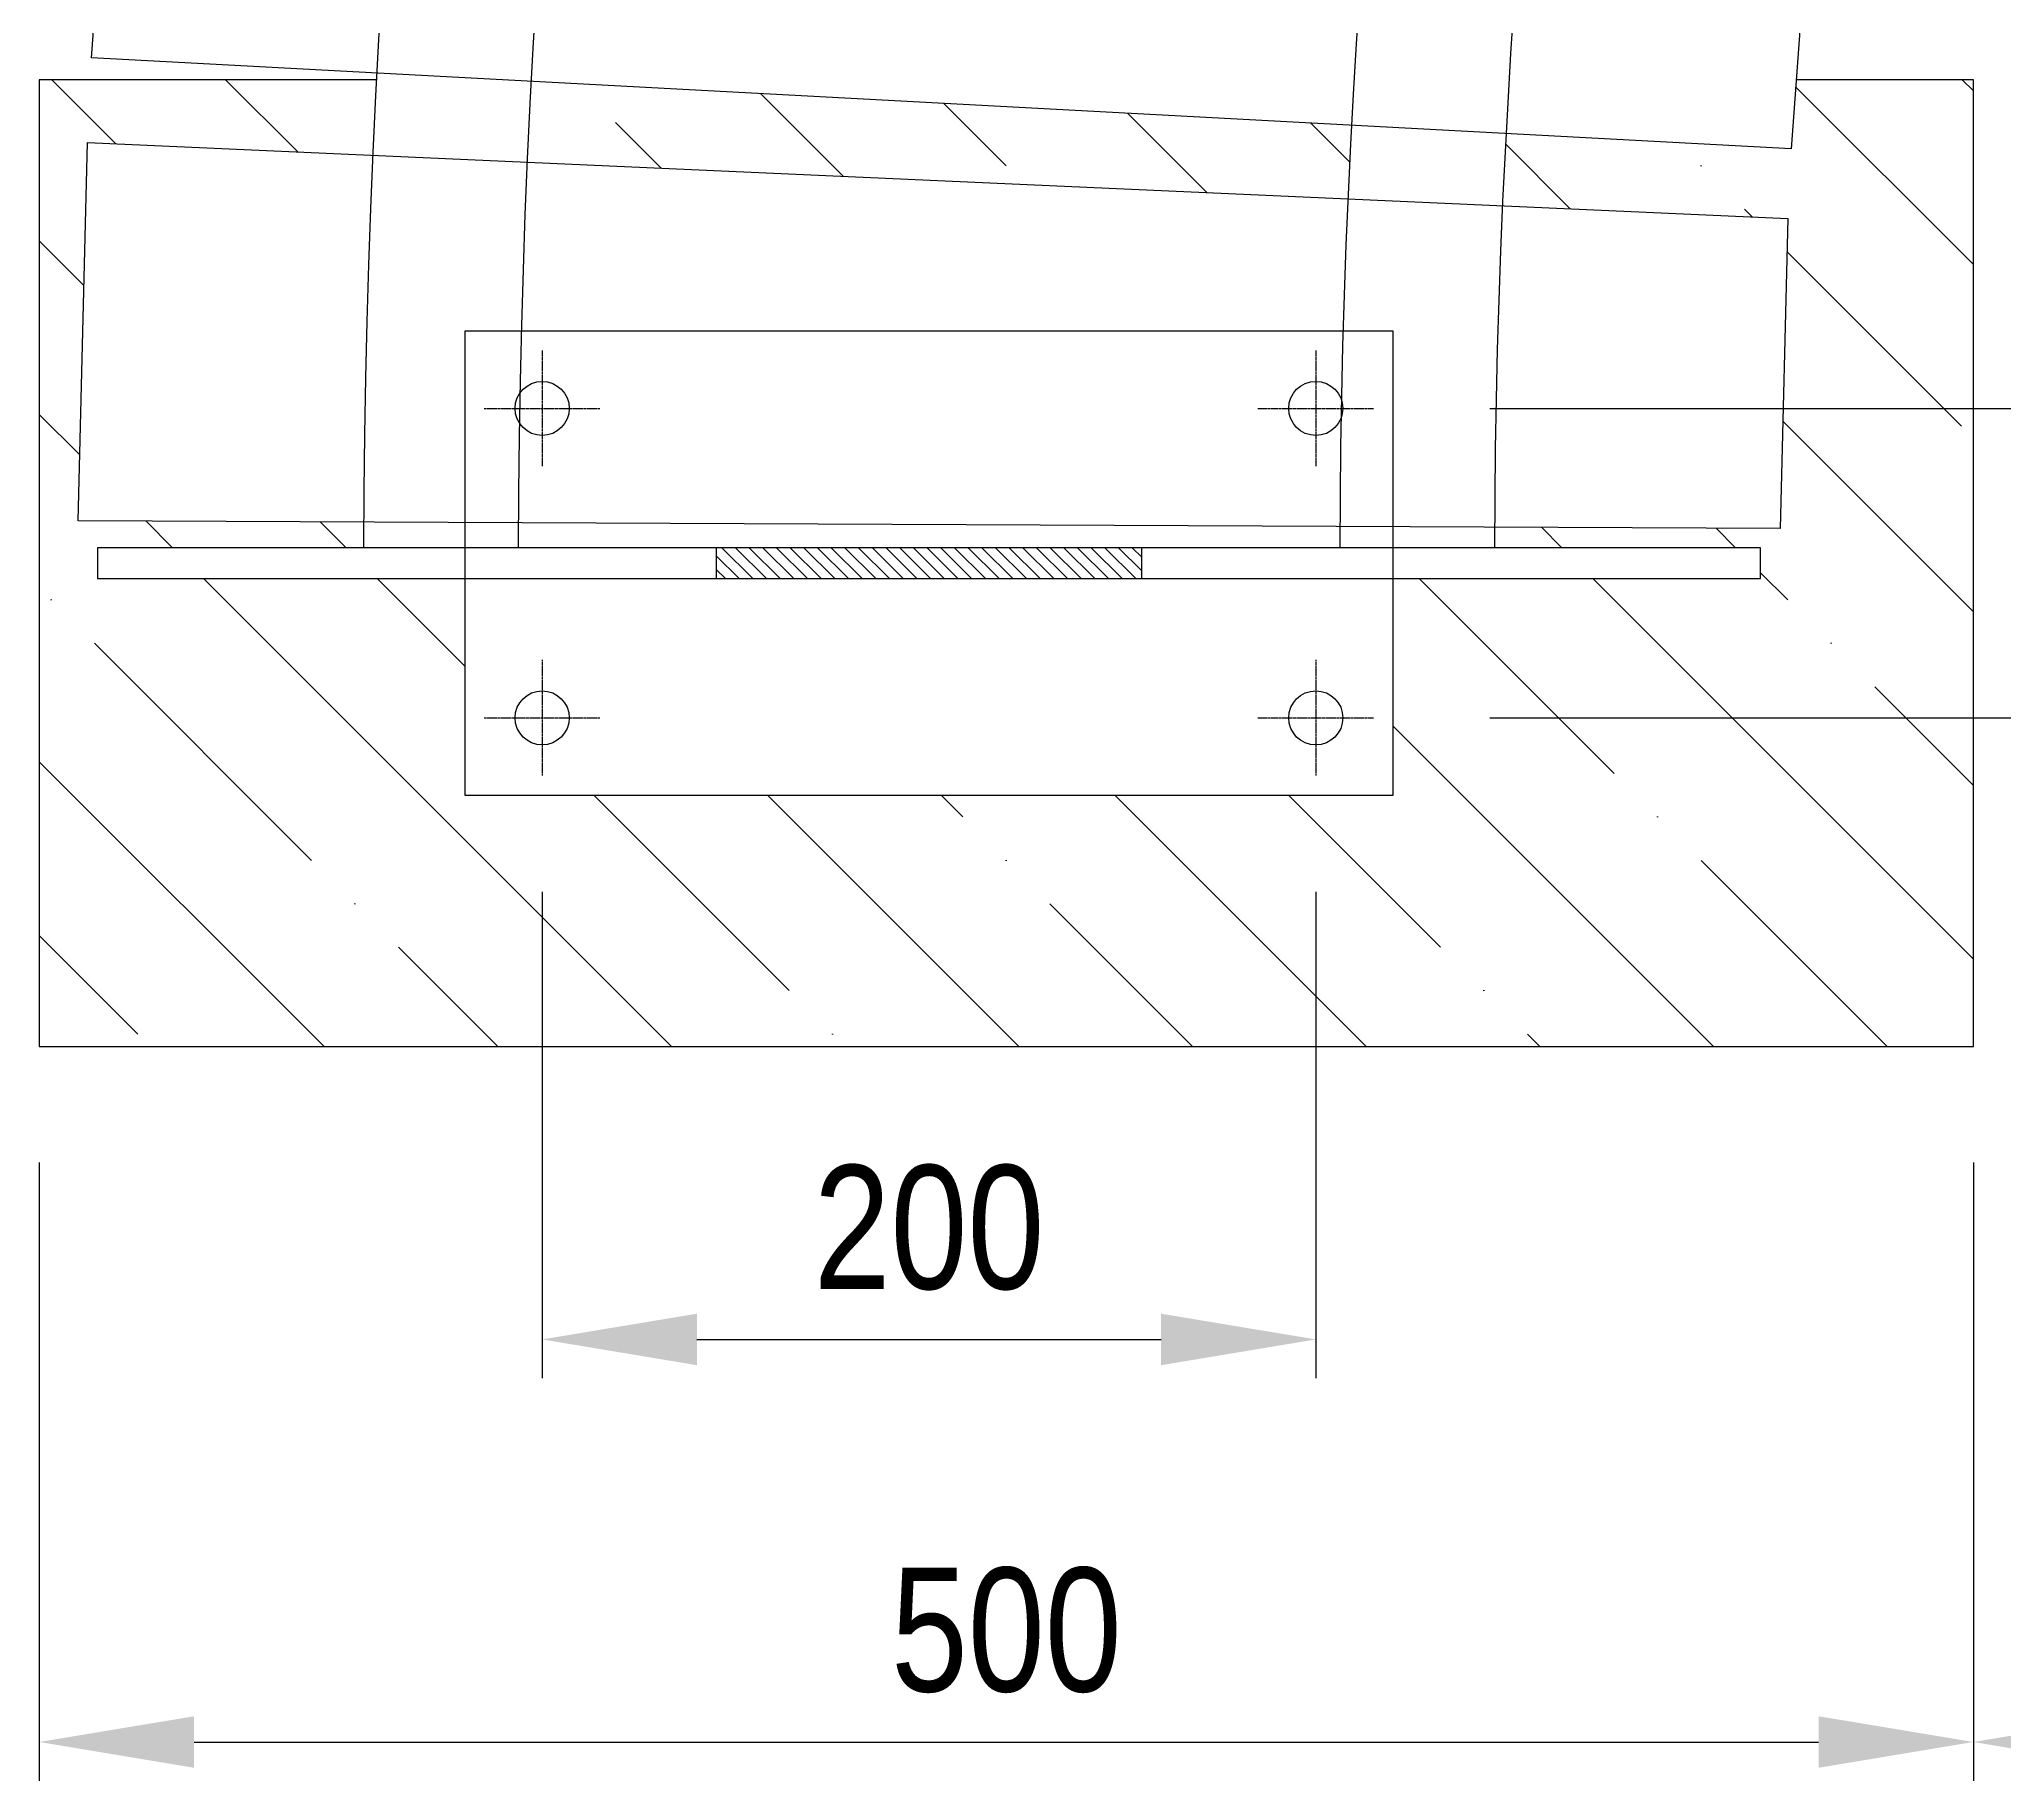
# Model space of a CAD drawing. Header units: millimetres. Extents: x 5064 to 28824, y 3085 to 7285.
# Drawn here: x 18734 to 19242, y 4296 to 4747 of the extents above; entities that cross this region are included whole.
import ezdxf
from ezdxf.lldxf.tags import DXFTag

# ---------------------------------------------------------------- set-up
doc = ezdxf.new("R2010")
doc.units = ezdxf.units.MM
doc.header["$LTSCALE"] = 0.3
doc.linetypes.add('DashDot', pattern=[15, 9, -3, 0, -3])
doc.layers.add('SRAFY', color=251, linetype='Continuous', lineweight=13)
doc.styles.add('SEACAD_Arial', font='arial.ttf', dxfattribs={"width": 0.8})
tags = doc.linetypes.add('HIDDEN2', pattern=[4.7625, 3.175, -1.5875]).pattern_tags.tags
tags[6:7] = [DXFTag(74, 4), DXFTag(75, 0), DXFTag(340, '0'), DXFTag(46, 0.0), DXFTag(50, 0.0), DXFTag(44, 0.0), DXFTag(45, 0.0)]
tags[4:5] = [DXFTag(74, 4), DXFTag(75, 0), DXFTag(340, '0'), DXFTag(46, 0.0), DXFTag(50, 0.0), DXFTag(44, 0.0), DXFTag(45, 0.0)]
doc.dimstyles.new('ISO-25', dxfattribs={"dimtxt": 1.6, "dimasz": 2, "dimexe": 0.5, "dimexo": 1.5, "dimtad": 1, "dimdec": 0, "dimtxsty": 'SEACAD_Arial', "dimcen": 2, "dimadec": 0, "dimazin": 0, "dimtfac": 1, "dimtdec": 0, "dimtmove": 0, "dimatfit": 3, "dimfxl": 1, "dimarcsym": 0})

# ---------------------------------------------------------------- blocks, each defined once
blk = doc.blocks.new('*D27')
at = {"color": 0, "lineweight": -2, "transparency": 16777216}
for p, q in [((21183.52, 4581.07), (21183.52, 4296.27)), ((19233.52, 4456.07), (19233.52, 4296.27)), ((21143.52, 4306.27), (19273.52, 4306.27))]:
    blk.add_line(p, q, dxfattribs=at)
at = {"color": 0, "transparency": 16777216}
for points in [[(19273.52, 4312.93), (19273.52, 4299.6), (19233.52, 4306.27)], [(21143.52, 4312.93), (21143.52, 4299.6), (21183.52, 4306.27)]]:
    blk.add_solid(points, dxfattribs=at)
at = {"layer": 'Defpoints', "color": 0, "transparency": 16777216}
for p in [(21183.52, 4611.07), (19233.52, 4486.07), (19233.52, 4306.27)]:
    blk.add_point(p, dxfattribs=at)
at = {"color": 0, "transparency": 16777216, "insert": (20208.52, 4335.11), "char_height": 32, "attachment_point": 5, "style": 'SEACAD_Arial'}
blk.add_mtext('1950', dxfattribs=at)
blk = doc.blocks.new('*D28')
at = {"color": 0, "lineweight": -2, "transparency": 16777216}
for p, q in [((18733.52, 4456.07), (18733.52, 4296.27)), ((19233.52, 4456.07), (19233.52, 4296.27)), ((18773.52, 4306.27), (19193.52, 4306.27))]:
    blk.add_line(p, q, dxfattribs=at)
at = {"color": 0, "transparency": 16777216}
for points in [[(18773.52, 4312.93), (18773.52, 4299.6), (18733.52, 4306.27)], [(19193.52, 4312.93), (19193.52, 4299.6), (19233.52, 4306.27)]]:
    blk.add_solid(points, dxfattribs=at)
at = {"layer": 'Defpoints', "color": 0, "transparency": 16777216}
for p in [(18733.52, 4486.07), (19233.52, 4486.07), (19233.52, 4306.27)]:
    blk.add_point(p, dxfattribs=at)
at = {"color": 0, "transparency": 16777216, "insert": (18983.52, 4335.11), "char_height": 32, "attachment_point": 5, "style": 'SEACAD_Arial'}
blk.add_mtext('500', dxfattribs=at)
blk = doc.blocks.new('*D29')
at = {"color": 0, "lineweight": -2, "transparency": 16777216}
for p, q in [((19263.52, 4736.07), (19482.5, 4736.07)), ((19472.5, 4696.07), (19472.5, 4526.07)), ((19263.52, 4486.07), (19482.5, 4486.07))]:
    blk.add_line(p, q, dxfattribs=at)
at = {"color": 0, "transparency": 16777216}
for points in [[(19465.83, 4696.07), (19479.17, 4696.07), (19472.5, 4736.07)], [(19465.83, 4526.07), (19479.17, 4526.07), (19472.5, 4486.07)]]:
    blk.add_solid(points, dxfattribs=at)
at = {"layer": 'Defpoints', "color": 0, "transparency": 16777216}
for p in [(19233.52, 4736.07), (19233.52, 4486.07), (19472.5, 4486.07)]:
    blk.add_point(p, dxfattribs=at)
at = {"color": 0, "transparency": 16777216, "insert": (19443.66, 4611.07), "char_height": 32, "attachment_point": 5, "rotation": 90, "style": 'SEACAD_Arial'}
blk.add_mtext('250', dxfattribs=at)
blk = doc.blocks.new('*D40')
at = {"color": 0, "lineweight": -2, "transparency": 16777216}
for p, q in [((19354.91, 4691.07), (19354.91, 4731.07)), ((19108.52, 4651.07), (19364.91, 4651.07)), ((19354.91, 4651.07), (19354.91, 4571.07)), ((19108.52, 4571.07), (19364.91, 4571.07)), ((19354.91, 4531.07), (19354.91, 4491.07))]:
    blk.add_line(p, q, dxfattribs=at)
at = {"color": 0, "transparency": 16777216}
for points in [[(19348.24, 4691.07), (19361.58, 4691.07), (19354.91, 4651.07)], [(19348.24, 4531.07), (19361.58, 4531.07), (19354.91, 4571.07)]]:
    blk.add_solid(points, dxfattribs=at)
at = {"layer": 'Defpoints', "color": 0, "transparency": 16777216}
for p in [(19078.52, 4651.07), (19078.52, 4571.07), (19354.91, 4571.07)]:
    blk.add_point(p, dxfattribs=at)
at = {"color": 0, "transparency": 16777216, "insert": (19326.07, 4611.07), "char_height": 32, "attachment_point": 5, "rotation": 90, "style": 'SEACAD_Arial'}
blk.add_mtext('80', dxfattribs=at)
blk = doc.blocks.new('*D41')
at = {"color": 0, "lineweight": -2, "transparency": 16777216}
for p, q in [((18863.52, 4526.07), (18863.52, 4400.36)), ((19063.52, 4526.07), (19063.52, 4400.36)), ((18903.52, 4410.36), (19023.52, 4410.36))]:
    blk.add_line(p, q, dxfattribs=at)
at = {"color": 0, "transparency": 16777216}
for points in [[(18903.52, 4417.02), (18903.52, 4403.69), (18863.52, 4410.36)], [(19023.52, 4417.02), (19023.52, 4403.69), (19063.52, 4410.36)]]:
    blk.add_solid(points, dxfattribs=at)
at = {"layer": 'Defpoints', "color": 0, "transparency": 16777216}
for p in [(18863.52, 4556.07), (19063.52, 4556.07), (19063.52, 4410.36)]:
    blk.add_point(p, dxfattribs=at)
at = {"color": 0, "transparency": 16777216, "insert": (18963.52, 4439.19), "char_height": 32, "attachment_point": 5, "style": 'SEACAD_Arial'}
blk.add_mtext('200', dxfattribs=at)

msp = doc.modelspace()

# ---------------------------------------------------------------- hatches: boundary and pattern name
at = {"layer": 'SRAFY'}
h = msp.add_hatch(dxfattribs=at)
h.set_pattern_fill('ANSI35', color=256, scale=10, angle=90)
h.set_pattern_definition([(135, (-6385.76, -2470.425), (-44.90128, -44.90128), []), (135, (-6385.76, -2425.523), (-44.90128, -44.90128), [79.375, -15.875, 0, -15.875])])
h.paths.add_polyline_path([(18860.67, 4735.66, 0.00225), (18859.64, 4714.75), (19071.81, 4705.29, -0.00225), (19072.74, 4724.29)], flags=17)
h.paths.add_polyline_path([(19233.52, 4736.07), (19187.71, 4736.07), (19186.39, 4718.19), (19112.68, 4722.15, 0.00225), (19111.77, 4703.5), (19185.51, 4700.21), (19183.54, 4620.07), (19109.73, 4620.4, 0.000643), (19109.71, 4615.07), (19178.52, 4615.07), (19178.52, 4607.07), (19083.52, 4607.07), (19083.52, 4551.07), (18843.52, 4551.07), (18843.52, 4607.07), (18748.52, 4607.07), (18748.52, 4615.07), (18817.33, 4615.07, -0.000702), (18817.35, 4621.72), (18743.54, 4622.05), (18745.94, 4719.83), (18819.68, 4716.54, -0.002066), (18820.63, 4736.07), (18733.52, 4736.07), (18733.52, 4486.07), (19233.52, 4486.07)])
h = msp.add_hatch(dxfattribs=at)
h.set_pattern_fill('ANSI31', color=256, scale=20, angle=90, style=0)
h.set_pattern_definition([(135, (28441.883, 54939.7576), (-1.76776695, -1.76776695), [])])
h.paths.add_polyline_path([(19018.52, 4615.07), (18908.52, 4615.07), (18908.52, 4607.07), (19018.52, 4607.07)])

# ---------------------------------------------------------------- linework, layer by layer
at = {"linetype": 'DashDot', "ltscale": 0.1}
for p, q in [((18863.52, 4666.07), (18863.52, 4636.07)), ((19063.52, 4666.07), (19063.52, 4636.07)), ((18848.52, 4651.07), (18878.52, 4651.07)), ((19048.52, 4651.07), (19078.52, 4651.07)), ((18863.52, 4586.07), (18863.52, 4556.07)), ((19063.52, 4586.07), (19063.52, 4556.07)), ((18848.52, 4571.07), (18878.52, 4571.07)), ((19048.52, 4571.07), (19078.52, 4571.07))]:
    msp.add_line(p, q, dxfattribs=at)
at = {"ltscale": 3}
for points in [[(18747.02, 4741.76), (18754.22, 4839.3), (19192.29, 4798.14), (19186.39, 4718.19), (18747.02, 4741.76)], [(18743.54, 4622.05), (18745.94, 4719.83), (19185.51, 4700.21), (19183.54, 4620.07), (18743.54, 4622.05)]]:
    msp.add_lwpolyline(points, dxfattribs=at)
msp.add_lwpolyline([(18820.63, 4736.07), (18733.52, 4736.07), (18733.52, 4486.07), (19233.52, 4486.07), (19233.52, 4736.07), (19187.71, 4736.07)])
for points in [[(18843.52, 4551.07), (19083.52, 4551.07), (19083.52, 4671.07), (18843.52, 4671.07)], [(18908.52, 4607.07), (19018.52, 4607.07), (19018.52, 4615.07), (18908.52, 4615.07)]]:
    msp.add_lwpolyline(points, close=True)
msp.add_lwpolyline([(18748.52, 4607.07), (19178.52, 4607.07), (19178.52, 4615.07), (18748.52, 4615.07)], close=True, dxfattribs=at)
for centre in [(18863.52, 4651.07), (19063.52, 4651.07), (18863.52, 4571.07), (19063.52, 4571.07)]:
    msp.add_circle(centre, 7)
at = {"linetype": 'HIDDEN2'}
for radius, start, end in [(2366.19, 135.09686, 179.90314), (2326.19, 135.09852, 179.90148), (2113.81, 135.10842, 179.89158), (2073.81, 135.11051, 179.88949)]:
    msp.add_arc((21183.52, 4611.07), radius, start, end, dxfattribs=at)

# ---------------------------------------------------------------- dimensions: what is measured, and where the dimension line sits
for base, p1, p2, picture, middle in [((19472.5, 4486.07), (19233.52, 4736.07), (19233.52, 4486.07), '*D29', (19443.66, 4611.07)), ((19354.91, 4571.07), (19078.52, 4651.07), (19078.52, 4571.07), '*D40', (19326.07, 4611.07))]:
    dim = msp.add_linear_dim(base=base, p1=p1, p2=p2, angle=90, dimstyle='ISO-25')
    dim.commit()
    dim.dimension.update_dxf_attribs({"geometry": picture, "text_midpoint": middle})
for base, p1, p2, picture, middle in [((19233.52, 4306.27), (21183.52, 4611.07), (19233.52, 4486.07), '*D27', (20208.52, 4335.11)), ((19063.52, 4410.36), (18863.52, 4556.07), (19063.52, 4556.07), '*D41', (18963.52, 4439.19)), ((19233.52, 4306.27), (18733.52, 4486.07), (19233.52, 4486.07), '*D28', (18983.52, 4335.11))]:
    dim = msp.add_linear_dim(base=base, p1=p1, p2=p2, dimstyle='ISO-25')
    dim.commit()
    dim.dimension.update_dxf_attribs({"geometry": picture, "text_midpoint": middle})

doc.saveas('drawing.dxf')
